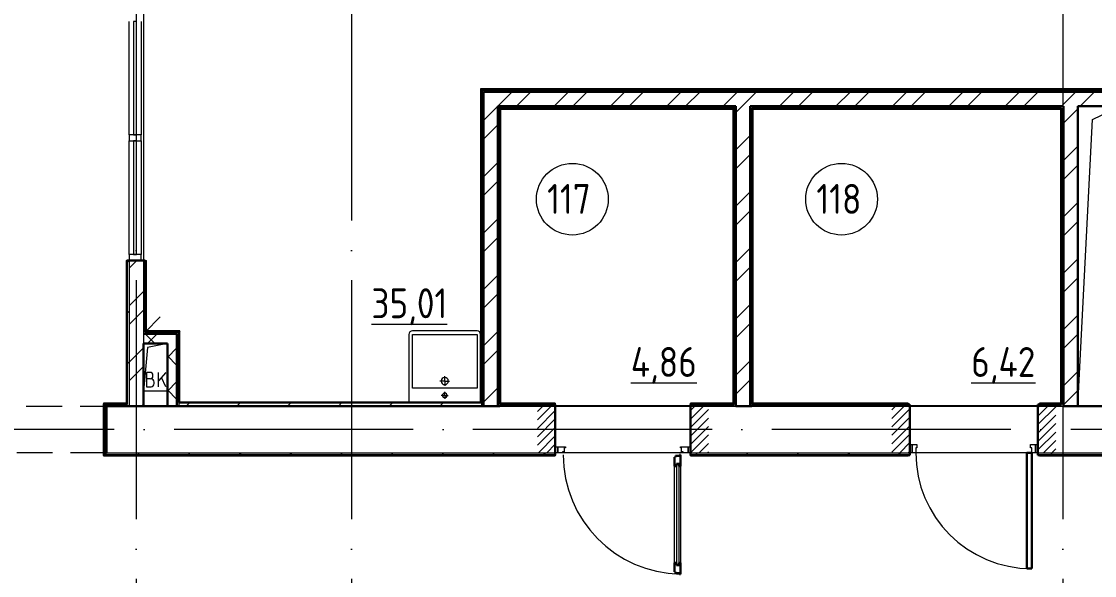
# Model space of a CAD drawing. Header units: millimetres. Extents: x -21010 to 105841, y -18351 to 135084.
# Drawn here: x 21352 to 30327, y 3852 to 8490 of the extents above; entities that cross this region are included whole.
import ezdxf

# ---------------------------------------------------------------- set-up
doc = ezdxf.new("R2010")
doc.units = ezdxf.units.MM
for name, pattern in [('ADSK_Линия сетки', [2500, 2000, -250, 0, -250]), ('ADSK_Сверху', [450, 300, -150]), ('ADSK_Штриховая_ш2 п1_5', [4.5, 3, -1.5])]:
    doc.linetypes.add(name, pattern=pattern)
for name, color, linetype, lineweight in [('Витраж', 7, 'Continuous', 9), ('Двери', 7, 'Continuous', 9), ('Линии', 7, 'Continuous', 9), ('Марки помещений', 7, 'Continuous', 9), ('Оборудование', 7, 'Continuous', 18), ('Ограждение', 7, 'Continuous', 9), ('Оси', 7, 'Continuous', 9), ('Панели витража', 7, 'Continuous', 9), ('Перекрытие', 7, 'Continuous', 18), ('Стены внутренние', 7, 'Continuous', 18), ('Стены наружные', 7, 'Continuous', 18), ('Стены штриховка', 7, 'Continuous', 13), ('Узлы', 7, 'Continuous', 18)]:
    doc.layers.add(name, color=color, linetype=linetype, lineweight=lineweight)
doc.layers.add('Двери открывание', color=7, linetype='Continuous', lineweight=9, true_color=0xc0c0c0)
doc.styles.add('GOST Common_3', font='GOST_Common.ttf', dxfattribs={"height": 3.5})

# ---------------------------------------------------------------- blocks, each defined once
blk = doc.blocks.new('1 этаж 21082025')
at = {"lineweight": 18}
for p, q in [((36048.8, -35806.5), (36275, -35695)), ((35925, -38205), (36048.8, -35806.5)), ((28310, -37680), (28144.4, -37715.4)), ((28144.4, -37715.4), (28110, -38080)), ((28166.8, -37922.2), (28136.8, -37922.2)), ((28136.8, -37922.2), (28136.8, -38042.2)), ((28190.1, -37955.5), (28190.1, -37945.5)), ((28296.8, -37922.2), (28236.8, -37993.7)), ((28236.8, -38042.2), (28236.8, -37922.2)), ((28170.1, -37975.5), (28136.8, -37975.5)), ((28136.8, -38042.2), (28173.5, -38042.2)), ((28200.1, -38015.5), (28200.1, -38005.5)), ((28296.8, -38042.2), (28260.8, -37965.1)), ((28310, -38080), (28110, -38080))]:
    blk.add_line(p, q, dxfattribs=at)
for centre, radius, start, end in [((28166.8, -37945.5), 23.3, 0, 90), ((28170.1, -37955.5), 20, 270, 0), ((28170.1, -38005.5), 30, 0, 90), ((28173.5, -38015.5), 26.7, 270, 0)]:
    blk.add_arc(centre, radius, start, end, dxfattribs=at)
at = {"layer": 'Витраж'}
for p, q in [((27990, -35935), (27990, -34985)), ((28090, -34985), (28090, -35935)), ((27990, -36935), (27990, -35985)), ((28090, -35985), (28090, -36935))]:
    blk.add_line(p, q, dxfattribs=at)
at = {"layer": 'Витраж', "lineweight": 18, "extrusion": (0, 0, -1)}
for p, q in [((27990, -35935), (27990, -35985)), ((28090, -35935), (27990, -35935)), ((27990, -35985), (28090, -35985)), ((28090, -35985), (28090, -35935)), ((27990, -36935), (27990, -36985)), ((28090, -36935), (27990, -36935)), ((28090, -36985), (28090, -36935)), ((27990, -36985), (28090, -36985))]:
    blk.add_line(p, q, dxfattribs=at)
at = {"layer": 'Двери', "linetype": 'Continuous', "lineweight": 18}
for p, q in [((31520.6, -38205), (31404.9, -38320.8)), ((31449.9, -38205), (31404.9, -38250.1)), ((32793.4, -38205), (32684.9, -38313.6)), ((32722.7, -38205), (32684.9, -38242.8)), ((34472.1, -38205), (34369.9, -38307.2)), ((34401.3, -38205), (34369.9, -38236.5)), ((34519.9, -38227.9), (34369.9, -38377.9)), ((35674.1, -38205), (35589.9, -38289.3)), ((35603.4, -38205), (35589.9, -38218.6)), ((35739.9, -38210), (35589.9, -38360)), ((31554.9, -38241.5), (31404.9, -38391.5)), ((31554.9, -38312.2), (31404.9, -38462.2)), ((32834.9, -38234.3), (32684.9, -38384.3)), ((32834.9, -38305), (32684.9, -38455)), ((34519.9, -38298.6), (34369.9, -38448.6)), ((35739.9, -38280.7), (35589.9, -38430.7)), ((31554.9, -38382.9), (31404.9, -38532.9)), ((32834.9, -38375.7), (32684.9, -38525.7)), ((34519.9, -38369.3), (34369.9, -38519.3)), ((35739.9, -38351.4), (35589.9, -38501.4)), ((31554.9, -38453.6), (31413.5, -38595)), ((32834.9, -38446.4), (32686.3, -38595)), ((34519.9, -38440), (34369.9, -38590)), ((35739.9, -38422.1), (35589.9, -38572.1)), ((35739.9, -38492.8), (35637.7, -38595)), ((31554.9, -38524.3), (31484.2, -38595)), ((32834.9, -38517.1), (32757, -38595)), ((32834.9, -38587.8), (32827.7, -38595)), ((34519.9, -38510.7), (34435.6, -38595)), ((34519.9, -38581.4), (34506.3, -38595)), ((35739.9, -38563.5), (35708.4, -38595))]:
    blk.add_line(p, q, dxfattribs=at)
at = {"layer": 'Двери', "linetype": 'ADSK_Штриховая_ш2 п1_5'}
for p, q in [((31554.9, -38205), (31404.9, -38205)), ((31554.9, -38595), (31554.9, -38205)), ((32834.9, -38205), (32684.9, -38205)), ((32684.9, -38205), (32684.9, -38595)), ((34519.9, -38205), (34369.9, -38205)), ((34519.9, -38595), (34519.9, -38205)), ((35739.9, -38205), (35589.9, -38205)), ((35589.9, -38205), (35589.9, -38595)), ((31404.9, -38595), (31554.9, -38595)), ((32684.9, -38595), (32834.9, -38595)), ((34369.9, -38595), (34519.9, -38595)), ((35589.9, -38595), (35739.9, -38595))]:
    blk.add_line(p, q, dxfattribs=at)
at = {"layer": 'Двери'}
for p, q in [((31554.9, -38545), (31574.9, -38545)), ((31554.9, -38595), (31554.9, -38545)), ((31574.9, -38545), (31574.9, -38595)), ((31574.9, -38545), (31638.9, -38545)), ((31574.9, -38595), (31574.9, -38545)), ((31615.9, -38587), (31615.9, -38595)), ((31629.9, -38587), (31615.9, -38587)), ((31629.9, -38553), (31629.9, -38587)), ((31638.9, -38553), (31629.9, -38553)), ((31638.9, -38545), (31638.9, -38553)), ((32600.9, -38545), (32664.9, -38545)), ((32600.9, -38553), (32600.9, -38545)), ((32609.9, -38553), (32600.9, -38553)), ((32609.9, -38587), (32609.9, -38553)), ((32623.9, -38587), (32609.9, -38587)), ((32623.9, -38595), (32623.9, -38587)), ((32664.9, -38545), (32684.9, -38545)), ((32664.9, -38595), (32664.9, -38545)), ((32664.9, -38545), (32664.9, -38595)), ((32684.9, -38545), (32684.9, -38595)), ((34519.9, -38525), (34539.9, -38525)), ((34519.9, -38595), (34519.9, -38525)), ((34539.9, -38595), (34539.9, -38525)), ((34539.9, -38525), (34579.9, -38525)), ((34539.9, -38525), (34539.9, -38595)), ((34569.9, -38555), (34569.9, -38595)), ((34579.9, -38555), (34569.9, -38555)), ((34579.9, -38525), (34579.9, -38555)), ((35529.9, -38525), (35569.9, -38525)), ((35529.9, -38555), (35529.9, -38525)), ((35539.9, -38555), (35529.9, -38555)), ((35539.9, -38595), (35539.9, -38555)), ((35569.9, -38525), (35569.9, -38595)), ((35569.9, -38595), (35569.9, -38525)), ((35569.9, -38525), (35589.9, -38525)), ((35589.9, -38525), (35589.9, -38595)), ((31574.9, -38595), (31554.9, -38595)), ((31615.9, -38595), (31574.9, -38595)), ((32664.9, -38595), (32623.9, -38595)), ((32684.9, -38595), (32664.9, -38595)), ((34539.9, -38595), (34519.9, -38595)), ((34569.9, -38595), (34539.9, -38595)), ((35569.9, -38595), (35539.9, -38595)), ((35589.9, -38595), (35569.9, -38595)), ((32550.9, -39517), (32550.9, -38707)), ((32567.9, -38689), (32567.9, -39535)), ((32591.9, -38689), (32567.9, -38689)), ((32591.9, -39535), (32591.9, -38689)), ((32600.9, -38707), (32600.9, -39517)), ((32567.9, -39535), (32591.9, -39535))]:
    blk.add_line(p, q, dxfattribs=at)
at = {"layer": 'Двери', "lineweight": 30}
for p, q in [((32550.9, -38631), (32558.9, -38631)), ((32550.9, -38707), (32550.9, -38631)), ((32558.9, -38631), (32558.9, -38622)), ((32558.9, -38622), (32592.9, -38622)), ((32592.9, -38613), (32600.9, -38613)), ((32592.9, -38622), (32592.9, -38613)), ((32600.9, -38613), (32600.9, -38707)), ((35499.9, -39565), (35499.9, -38595)), ((35499.9, -38595), (35539.9, -38595)), ((35539.9, -38595), (35539.9, -39565)), ((32550.9, -38707), (32567.9, -38707)), ((32567.9, -38707), (32567.9, -38689)), ((32567.9, -38689), (32591.9, -38689)), ((32591.9, -38689), (32591.9, -38707)), ((32591.9, -38707), (32600.9, -38707)), ((32550.9, -39593), (32550.9, -39517)), ((32550.9, -39517), (32567.9, -39517)), ((32567.9, -39517), (32567.9, -39535)), ((32567.9, -39535), (32591.9, -39535)), ((32591.9, -39517), (32600.9, -39517)), ((32591.9, -39535), (32591.9, -39517)), ((32600.9, -39517), (32600.9, -39611)), ((35539.9, -39565), (35499.9, -39565)), ((32558.9, -39593), (32550.9, -39593)), ((32558.9, -39602), (32558.9, -39593)), ((32592.9, -39602), (32558.9, -39602)), ((32592.9, -39611), (32592.9, -39602)), ((32600.9, -39611), (32592.9, -39611))]:
    blk.add_line(p, q, dxfattribs=at)
at = {"layer": 'Двери'}
blk.add_arc((35539.9, -38595), 970, 180, 270, dxfattribs=at)
at = {"layer": 'Двери открывание'}
blk.add_arc((32618.9, -38613), 998, 180, 268.96655, dxfattribs=at)
at = {"layer": 'Линии', "linetype": 'ADSK_Сверху'}
for p, q in [((25780, -38205), (27800, -38205)), ((27800, -38595), (25780, -38595))]:
    blk.add_line(p, q, dxfattribs=at)
at = {"layer": 'Марки помещений'}
for centre in [(31697.4, -36473), (33949.3, -36473)]:
    blk.add_circle(centre, 300, dxfattribs=at)
at = {"layer": 'Оборудование'}
for p, q in [((28125, -37585), (28251.4, -37458.6)), ((28237.4, -37680), (28237.4, -37690.3)), ((28237.4, -37690.3), (28249.6, -37690.3)), ((28249.6, -37690.3), (28249.6, -37680))]:
    blk.add_line(p, q, dxfattribs=at)
at = {"layer": 'Ограждение'}
for p, q in [((36380, -35550), (30930, -35550)), ((30930, -35550), (30940, -35560)), ((30930, -35550), (30930, -37605)), ((31090, -35710), (31100, -35720)), ((31100, -35720), (33040, -35720)), ((31100, -38180), (31100, -35720)), ((33040, -35720), (33050, -35710)), ((33040, -35720), (33040, -38180)), ((33200, -35710), (33210, -35720)), ((33210, -35720), (35780, -35720)), ((33210, -38180), (33210, -35720)), ((35780, -35720), (35790, -35710)), ((35780, -35720), (35780, -38180)), ((27965, -36985), (27970, -36985)), ((27965, -36985), (27965, -38180)), ((28125, -36985), (28135, -36985)), ((28135, -37575), (28135, -36985)), ((28135, -37575), (28125, -37585)), ((28415, -37575), (28135, -37575)), ((28415, -37575), (28405, -37585)), ((28415, -38175), (28415, -37575)), ((27965, -38180), (27775, -38180)), ((27775, -38180), (27780, -38185)), ((27775, -38180), (27775, -38620)), ((27965, -38180), (27970, -38185)), ((31090, -38190), (31100, -38180)), ((31554.9, -38180), (31100, -38180)), ((31554.9, -38180), (31554.9, -38190)), ((32684.9, -38190), (32684.9, -38180)), ((33040, -38180), (32684.9, -38180)), ((33050, -38190), (33040, -38180)), ((33200, -38190), (33210, -38180)), ((34504.9, -38180), (33210, -38180)), ((34504.9, -38180), (34504.9, -38190)), ((35604.9, -38190), (35604.9, -38180)), ((35780, -38180), (35604.9, -38180)), ((35790, -38190), (35780, -38180)), ((27775, -38620), (27780, -38615)), ((27775, -38620), (31554.9, -38620)), ((31554.9, -38615), (31554.9, -38620)), ((32684.9, -38620), (32684.9, -38615)), ((32684.9, -38620), (34504.9, -38620)), ((34504.9, -38615), (34504.9, -38620)), ((35604.9, -38620), (35604.9, -38615)), ((35604.9, -38620), (37775, -38620))]:
    blk.add_line(p, q, dxfattribs=at)
at = {"layer": 'Ограждение', "linetype": 'Continuous'}
for p, q in [((27965, -37560.3), (27970, -37560.3)), ((27965, -38160.3), (27970, -38160.3)), ((28136, -38620), (28136, -38615)), ((28736, -38620), (28736, -38615)), ((29336, -38620), (29336, -38615)), ((29936, -38620), (29936, -38615)), ((30536, -38620), (30536, -38615)), ((31136, -38620), (31136, -38615)), ((32936, -38620), (32936, -38615)), ((33536, -38620), (33536, -38615)), ((34136, -38620), (34136, -38615)), ((35936, -38620), (35936, -38615))]:
    blk.add_line(p, q, dxfattribs=at)
at = {"layer": 'Оси', "linetype": 'ADSK_Линия сетки'}
for p, q in [((28050, 5350.6), (28050, -60626.1)), ((29850, 5350.6), (29850, -60626.1)), ((35800, 5350.6), (35800, -59356.1)), ((62867.3, -38400), (-14072.3, -38400))]:
    blk.add_line(p, q, dxfattribs=at)
at = {"layer": 'Панели витража', "lineweight": 18}
for p, q in [((28027.5, -34985), (28027.5, -35935)), ((28052.5, -34985), (28027.5, -34985)), ((28052.5, -35935), (28052.5, -34985)), ((28027.5, -35935), (28052.5, -35935)), ((28027.5, -35985), (28027.5, -36935)), ((28052.5, -35985), (28027.5, -35985)), ((28052.5, -36935), (28052.5, -35985)), ((28027.5, -36935), (28052.5, -36935))]:
    blk.add_line(p, q, dxfattribs=at)
at = {"layer": 'Перекрытие', "color": 49, "true_color": 0x464646}
for p, q in [((28310, -38080), (28110, -38080)), ((31554.9, -38200), (32684.9, -38200)), ((34519.9, -38200), (35589.9, -38200))]:
    blk.add_line(p, q, dxfattribs=at)
at = {"layer": 'Стены внутренние', "lineweight": 30}
for p, q in [((28310, -38205), (28110, -38205)), ((31554.9, -38595), (31554.9, -38205)), ((32684.9, -38205), (32684.9, -38595)), ((33200, -38205), (33065, -38205)), ((34519.9, -38595), (34519.9, -38205)), ((35589.9, -38205), (35589.9, -38595)), ((36405, -38205), (35925, -38205))]:
    blk.add_line(p, q, dxfattribs=at)
at = {"layer": 'Стены внутренние'}
for p, q in [((31090, -38205), (32684.9, -38205)), ((33200, -38205), (35589.9, -38205)), ((27800, -38595), (31554.9, -38595)), ((32623.9, -38595), (31615.9, -38595)), ((32684.9, -38595), (34519.9, -38595)), ((35539.9, -38595), (34569.9, -38595)), ((35589.9, -38595), (36405, -38595))]:
    blk.add_line(p, q, dxfattribs=at)
at = {"layer": 'Стены наружные'}
for p, q in [((28110, -33385), (28110, -36985)), ((32684.9, -38205), (33065, -38205)), ((35589.9, -38205), (35805, -38205))]:
    blk.add_line(p, q, dxfattribs=at)
at = {"layer": 'Стены наружные', "lineweight": 30}
for p, q in [((36390, -35560), (30940, -35560)), ((30940, -35560), (30940, -38175)), ((36405, -35575), (30955, -35575)), ((30955, -35575), (30955, -38205)), ((31075, -35695), (33065, -35695)), ((31075, -38205), (31075, -35695)), ((31090, -35710), (33050, -35710)), ((31090, -38190), (31090, -35710)), ((33050, -35710), (33050, -38190)), ((33065, -35695), (33065, -38205)), ((33185, -35695), (35805, -35695)), ((33185, -38205), (33185, -35695)), ((33200, -35710), (35790, -35710)), ((33200, -38190), (33200, -35710)), ((35790, -35710), (35790, -38190)), ((35805, -35695), (35805, -38205)), ((35925, -35695), (36405, -35695)), ((35925, -38205), (35925, -35695)), ((28125, -36985), (27970, -36985)), ((27970, -36985), (27970, -38185)), ((28125, -37585), (28125, -36985)), ((28390, -37600), (28110, -37600)), ((28405, -37585), (28125, -37585)), ((28390, -38205), (28390, -37600)), ((28405, -38175), (28405, -37585)), ((28110, -38205), (28110, -37680)), ((28110, -37680), (28310, -37680)), ((28310, -37680), (28310, -38205)), ((27970, -38185), (27780, -38185)), ((27780, -38185), (27780, -38615)), ((27975, -38190), (27785, -38190)), ((27785, -38190), (27785, -38610)), ((27800, -38205), (28110, -38205)), ((27800, -38595), (27800, -38205)), ((28310, -38205), (31090, -38205)), ((30940, -38175), (28405, -38175)), ((31554.9, -38190), (31090, -38190)), ((31554.9, -38205), (31554.9, -38190)), ((33050, -38190), (32684.9, -38190)), ((32684.9, -38190), (32684.9, -38205)), ((34519.9, -38190), (33200, -38190)), ((34519.9, -38205), (34519.9, -38190)), ((35790, -38190), (35589.9, -38190)), ((35589.9, -38190), (35589.9, -38205)), ((35805, -38205), (35925, -38205)), ((27780, -38615), (31554.9, -38615)), ((27785, -38610), (27800, -38610)), ((31554.9, -38615), (31554.9, -38595)), ((32684.9, -38595), (32684.9, -38615)), ((32684.9, -38615), (34519.9, -38615)), ((34519.9, -38615), (34519.9, -38595)), ((35589.9, -38595), (35589.9, -38615)), ((35589.9, -38615), (37770, -38615))]:
    blk.add_line(p, q, dxfattribs=at)
at = {"layer": 'Стены наружные', "linetype": 'Continuous', "lineweight": 9}
for p, q in [((31073.7, -35695), (31193.7, -35575)), ((31097.7, -35575), (31112.7, -35560)), ((31230.8, -35695), (31350.8, -35575)), ((31522, -35575), (31537, -35560)), ((31545.1, -35695), (31665.1, -35575)), ((31702.3, -35695), (31822.3, -35575)), ((31946.2, -35575), (31961.2, -35560)), ((32016.6, -35695), (32136.6, -35575)), ((32173.8, -35695), (32293.8, -35575)), ((32370.5, -35575), (32385.5, -35560)), ((32488.1, -35695), (32608.1, -35575)), ((32645.2, -35695), (32765.2, -35575)), ((32794.8, -35575), (32809.8, -35560)), ((32959.5, -35695), (33079.5, -35575)), ((33116.7, -35695), (33236.7, -35575)), ((33219, -35575), (33234, -35560)), ((33431, -35695), (33551, -35575)), ((33588.2, -35695), (33708.2, -35575)), ((33643.3, -35575), (33658.3, -35560)), ((33902.5, -35695), (34022.5, -35575)), ((34059.6, -35695), (34179.6, -35575)), ((34067.5, -35575), (34082.5, -35560)), ((34373.9, -35695), (34493.9, -35575)), ((34491.8, -35575), (34506.8, -35560)), ((34531.1, -35695), (34651.1, -35575)), ((34845.4, -35695), (34965.4, -35575)), ((34916.1, -35575), (34931.1, -35560)), ((35002.5, -35695), (35122.5, -35575)), ((35316.9, -35695), (35436.9, -35575)), ((35340.3, -35575), (35355.3, -35560)), ((35474, -35695), (35594, -35575)), ((35764.6, -35575), (35779.6, -35560)), ((35788.3, -35695), (35908.3, -35575)), ((35945.5, -35695), (36065.5, -35575)), ((30940, -35732.7), (30955, -35717.7)), ((30955, -35813.7), (31073.7, -35695)), ((31136, -35710), (31136, -35695)), ((31736, -35710), (31736, -35695)), ((32336, -35710), (32336, -35695)), ((32936, -35710), (32936, -35695)), ((33065, -35746.7), (33116.7, -35695)), ((33508.3, -35710), (33523.3, -35695)), ((33932.5, -35710), (33947.5, -35695)), ((34356.8, -35710), (34371.8, -35695)), ((34781.1, -35710), (34796.1, -35695)), ((35205.3, -35710), (35220.3, -35695)), ((35629.6, -35710), (35644.6, -35695)), ((35805, -35835.5), (35925, -35715.5)), ((33050, -35744), (33065, -35729)), ((30955, -35970.8), (31075, -35850.8)), ((33065, -36061), (33185, -35941)), ((35790, -35973.9), (35805, -35958.9)), ((31075, -36021.9), (31090, -36006.9)), ((33185, -36033.3), (33200, -36018.3)), ((35805, -36149.8), (35925, -36029.8)), ((30940, -36156.9), (30955, -36141.9)), ((30955, -36285.1), (31075, -36165.1)), ((33050, -36168.3), (33065, -36153.3)), ((33065, -36218.1), (33185, -36098.1)), ((35805, -36306.9), (35925, -36186.9)), ((30955, -36442.3), (31075, -36322.3)), ((31075, -36446.2), (31090, -36431.2)), ((33065, -36532.4), (33185, -36412.4)), ((35790, -36398.1), (35805, -36383.1)), ((33185, -36457.5), (33200, -36442.5)), ((35805, -36621.2), (35925, -36501.2)), ((30940, -36581.2), (30955, -36566.2)), ((33050, -36592.5), (33065, -36577.5)), ((33065, -36689.6), (33185, -36569.6)), ((30955, -36756.6), (31075, -36636.6)), ((35805, -36778.4), (35925, -36658.4)), ((30955, -36913.7), (31075, -36793.7)), ((31075, -36870.5), (31090, -36855.5)), ((33065, -37003.9), (33185, -36883.9)), ((33185, -36881.8), (33200, -36866.8)), ((35790, -36822.4), (35805, -36807.4)), ((35805, -37092.7), (35925, -36972.7)), ((27970, -37005.6), (27975, -37000.6)), ((27975, -37000.6), (27990, -36985.6)), ((27990, -37050), (28055, -36985)), ((30940, -37005.5), (30955, -36990.5)), ((33050, -37016.8), (33065, -37001.8)), ((33065, -37161.1), (33185, -37041.1)), ((27970, -37076.4), (27975, -37071.4)), ((27970, -37147.1), (27975, -37142.1)), ((30955, -37228.1), (31075, -37108.1)), ((35805, -37249.9), (35925, -37129.9)), ((27970, -37217.8), (27975, -37212.8)), ((27990, -37364.3), (28110, -37244.3)), ((35790, -37246.7), (35805, -37231.7)), ((27970, -37288.5), (27975, -37283.5)), ((28110, -37289.9), (28125, -37274.9)), ((30955, -37385.2), (31075, -37265.2)), ((31075, -37294.7), (31090, -37279.7)), ((33185, -37306.1), (33200, -37291.1)), ((27970, -37359.2), (27975, -37354.2)), ((27970, -37429.9), (27975, -37424.9)), ((27975, -37424.9), (27990, -37409.9)), ((27990, -37521.4), (28110, -37401.4)), ((30940, -37429.7), (30955, -37414.7)), ((33065, -37475.4), (33185, -37355.4)), ((27970, -37500.6), (27975, -37495.6)), ((33050, -37441.1), (33065, -37426.1)), ((33065, -37632.5), (33185, -37512.5)), ((35805, -37564.2), (35925, -37444.2)), ((27970, -37571.3), (27975, -37566.3)), ((28204.7, -37680), (28124.7, -37600)), ((28144.2, -37680), (28224.2, -37600)), ((28224.2, -37600), (28239.2, -37585)), ((30955, -37699.5), (31075, -37579.5)), ((35805, -37721.3), (35925, -37601.3)), ((27970, -37642), (27975, -37637)), ((35790, -37670.9), (35805, -37655.9)), ((27970, -37712.7), (27975, -37707.7)), ((27970, -37783.5), (27975, -37778.5)), ((27990, -37835.8), (28110, -37715.8)), ((28310, -37797), (28390, -37717)), ((30955, -37856.7), (31075, -37736.7)), ((31075, -37719), (31090, -37704)), ((33185, -37730.3), (33200, -37715.3)), ((27970, -37854.2), (27975, -37849.2)), ((27975, -37849.2), (27990, -37834.2)), ((27990, -37992.9), (28110, -37872.9)), ((28390, -37865.3), (28310, -37785.3)), ((28390, -37858.4), (28405, -37843.4)), ((30940, -37854), (30955, -37839)), ((33050, -37865.3), (33065, -37850.3)), ((33065, -37946.8), (33185, -37826.8)), ((27970, -37924.9), (27975, -37919.9)), ((35805, -38035.6), (35925, -37915.6)), ((27970, -37995.6), (27975, -37990.6)), ((28310, -38079.9), (28390, -37999.9)), ((30955, -38171), (31075, -38051)), ((33065, -38104), (33185, -37984)), ((27970, -38066.3), (27975, -38061.3)), ((27970, -38137), (27975, -38132)), ((28390, -38148.1), (28310, -38068.1)), ((31075, -38143.3), (31090, -38128.3)), ((33185, -38154.6), (33200, -38139.6)), ((35790, -38095.2), (35805, -38080.2)), ((35805, -38192.8), (35925, -38072.8)), ((27780, -38185.6), (27780.6, -38185)), ((27846.3, -38190), (27851.3, -38185)), ((27917, -38190), (27922, -38185)), ((28092.2, -38205), (28110, -38187.2)), ((28467.7, -38205), (28497.7, -38175)), ((28892, -38205), (28922, -38175)), ((29316.2, -38205), (29346.2, -38175)), ((29740.5, -38205), (29770.5, -38175)), ((30164.8, -38205), (30194.8, -38175)), ((30589, -38205), (30619, -38175)), ((31437.5, -38205), (31452.5, -38190)), ((32710.3, -38205), (32725.3, -38190)), ((33558.9, -38205), (33573.9, -38190)), ((33983.1, -38205), (33998.1, -38190)), ((34407.4, -38205), (34422.4, -38190)), ((35680.2, -38205), (35695.2, -38190)), ((27780, -38256.3), (27785, -38251.3)), ((27780, -38327), (27785, -38322)), ((27780, -38397.7), (27785, -38392.7)), ((27780, -38468.4), (27785, -38463.4)), ((27785, -38463.4), (27800, -38448.4)), ((27780, -38539.1), (27785, -38534.1)), ((27780, -38609.9), (27785, -38604.9)), ((27845.6, -38615), (27850.6, -38610)), ((27916.3, -38615), (27921.3, -38610)), ((27987, -38615), (27992, -38610)), ((28057.7, -38615), (28062.7, -38610)), ((28062.7, -38610), (28077.7, -38595)), ((28128.4, -38615), (28133.4, -38610)), ((28199.1, -38615), (28204.1, -38610)), ((28269.8, -38615), (28274.8, -38610)), ((28340.5, -38615), (28345.5, -38610)), ((28411.2, -38615), (28416.2, -38610)), ((28482, -38615), (28487, -38610)), ((28487, -38610), (28502, -38595)), ((28552.7, -38615), (28557.7, -38610)), ((28623.4, -38615), (28628.4, -38610)), ((28694.1, -38615), (28699.1, -38610)), ((28764.8, -38615), (28769.8, -38610)), ((28835.5, -38615), (28840.5, -38610)), ((28906.2, -38615), (28911.2, -38610)), ((28911.2, -38610), (28926.2, -38595)), ((28976.9, -38615), (28981.9, -38610)), ((29047.6, -38615), (29052.6, -38610)), ((29118.4, -38615), (29123.4, -38610)), ((29189.1, -38615), (29194.1, -38610)), ((29259.8, -38615), (29264.8, -38610)), ((29330.5, -38615), (29335.5, -38610)), ((29335.5, -38610), (29350.5, -38595)), ((29401.2, -38615), (29406.2, -38610)), ((29471.9, -38615), (29476.9, -38610)), ((29542.6, -38615), (29547.6, -38610)), ((29613.3, -38615), (29618.3, -38610)), ((29684, -38615), (29689, -38610)), ((29754.8, -38615), (29759.8, -38610)), ((29759.8, -38610), (29774.8, -38595)), ((29825.5, -38615), (29830.5, -38610)), ((29896.2, -38615), (29901.2, -38610)), ((29966.9, -38615), (29971.9, -38610)), ((30037.6, -38615), (30042.6, -38610)), ((30108.3, -38615), (30113.3, -38610)), ((30179, -38615), (30184, -38610)), ((30184, -38610), (30199, -38595)), ((30249.7, -38615), (30254.7, -38610)), ((30320.4, -38615), (30325.4, -38610)), ((30391.1, -38615), (30396.1, -38610)), ((30461.9, -38615), (30466.9, -38610)), ((30532.6, -38615), (30537.6, -38610)), ((30603.3, -38615), (30608.3, -38610)), ((30608.3, -38610), (30623.3, -38595)), ((30674, -38615), (30679, -38610)), ((30744.7, -38615), (30749.7, -38610)), ((30815.4, -38615), (30820.4, -38610)), ((30886.1, -38615), (30891.1, -38610)), ((30956.8, -38615), (30961.8, -38610)), ((31027.5, -38615), (31032.5, -38610)), ((31032.5, -38610), (31047.5, -38595)), ((31098.3, -38615), (31103.3, -38610)), ((31169, -38615), (31174, -38610)), ((31239.7, -38615), (31244.7, -38610)), ((31310.4, -38615), (31315.4, -38610)), ((31381.1, -38615), (31386.1, -38610)), ((31451.8, -38615), (31456.8, -38610)), ((31456.8, -38610), (31471.8, -38595)), ((31522.5, -38615), (31527.5, -38610)), ((32724.6, -38615), (32729.6, -38610)), ((32729.6, -38610), (32744.6, -38595)), ((32795.3, -38615), (32800.3, -38610)), ((32866, -38615), (32871, -38610)), ((32936.7, -38615), (32941.7, -38610)), ((33007.4, -38615), (33012.4, -38610)), ((33078.2, -38615), (33083.2, -38610)), ((33148.9, -38615), (33153.9, -38610)), ((33153.9, -38610), (33168.9, -38595)), ((33219.6, -38615), (33224.6, -38610)), ((33290.3, -38615), (33295.3, -38610)), ((33361, -38615), (33366, -38610)), ((33431.7, -38615), (33436.7, -38610)), ((33502.4, -38615), (33507.4, -38610)), ((33573.1, -38615), (33578.1, -38610)), ((33578.1, -38610), (33593.1, -38595)), ((33643.8, -38615), (33648.8, -38610)), ((33714.6, -38615), (33719.6, -38610)), ((33785.3, -38615), (33790.3, -38610)), ((33856, -38615), (33861, -38610)), ((33926.7, -38615), (33931.7, -38610)), ((33997.4, -38615), (34002.4, -38610)), ((34002.4, -38610), (34017.4, -38595)), ((34068.1, -38615), (34073.1, -38610)), ((34138.8, -38615), (34143.8, -38610)), ((34209.5, -38615), (34214.5, -38610)), ((34280.2, -38615), (34285.2, -38610)), ((34350.9, -38615), (34355.9, -38610)), ((34421.7, -38615), (34426.7, -38610)), ((34426.7, -38610), (34441.7, -38595)), ((34492.4, -38615), (34497.4, -38610)), ((35623.7, -38615), (35628.7, -38610)), ((35694.4, -38615), (35699.4, -38610)), ((35699.4, -38610), (35714.4, -38595)), ((35765.2, -38615), (35770.2, -38610)), ((35835.9, -38615), (35840.9, -38610)), ((35906.6, -38615), (35911.6, -38610)), ((35977.3, -38615), (35982.3, -38610)), ((36048, -38615), (36053, -38610))]:
    blk.add_line(p, q, dxfattribs=at)
at = {"layer": 'Стены штриховка'}
for p, q in [((31090, -35710), (31075, -35710)), ((33050, -35710), (33050, -35695)), ((27975, -36985), (27975, -38190)), ((27990, -36985), (27990, -38205)), ((28110, -36985), (28110, -37680)), ((28405, -38175), (28405, -38205)), ((30940, -38205), (30940, -38175)), ((27800, -38610), (31554.9, -38610)), ((32684.9, -38610), (34519.9, -38610)), ((35589.9, -38610), (37765, -38610))]:
    blk.add_line(p, q, dxfattribs=at)
at = {"layer": 'Узлы', "lineweight": 9}
for p, q in [((30330, -37605), (30330, -38175)), ((30630, -37575), (30360, -37575)), ((30900, -37575), (30630, -37575)), ((30930, -38175), (30930, -37605)), ((30630, -37995), (30630, -37955)), ((30630, -37995), (30590, -37995)), ((30630, -37995), (30630, -38035)), ((30630, -37995), (30670, -37995)), ((30630, -38115), (30600, -38115)), ((30630, -38115), (30630, -38085)), ((30630, -38115), (30630, -38145)), ((30630, -38115), (30660, -38115))]:
    blk.add_line(p, q, dxfattribs=at)
at = {"layer": 'Узлы'}
for p, q in [((30360, -38055.9), (30360, -37605)), ((30360, -37605), (30900, -37605)), ((30900, -37605), (30900, -38055.9)), ((30900, -38055.9), (30360, -38055.9))]:
    blk.add_line(p, q, dxfattribs=at)
for centre, start, end in [((30360, -37605), 90, 180), ((30900, -37605), 0, 90)]:
    blk.add_arc(centre, 30, start, end, dxfattribs=at)
at = {"layer": 'Узлы', "lineweight": 9}
for centre, radius, start, end in [((30630, -37995), 30, 90, 180), ((30630, -37995), 30, 180, 270), ((30630, -37995), 30, 0, 90), ((30630, -37995), 30, 270, 0.00772), ((30630, -38115), 20, 90, 180), ((30630, -38115), 20, 180, 270), ((30630, -38115), 20, 0, 90), ((30630, -38115), 20, 270, 0.01158)]:
    blk.add_arc(centre, radius, start, end, dxfattribs=at)
at = {"layer": 'Марки помещений', "style": 'GOST Common_3', "width": 0.9}
for s, p in [('117', (31486.4, -36595.3)), ('118', (33738.2, -36595.3)), ('%%U35,01', (30016.9, -37469.1)), ('%%U4,86', (32186.3, -37960.4)), ('%%U6,42', (35033.4, -37960.4))]:
    blk.add_text(s, height=250, dxfattribs=at).set_placement(p)

msp = doc.modelspace()

# ---------------------------------------------------------------- block references
msp.add_blockref('1 этаж 21082025', (-5738, 43475))

doc.saveas('drawing.dxf')
